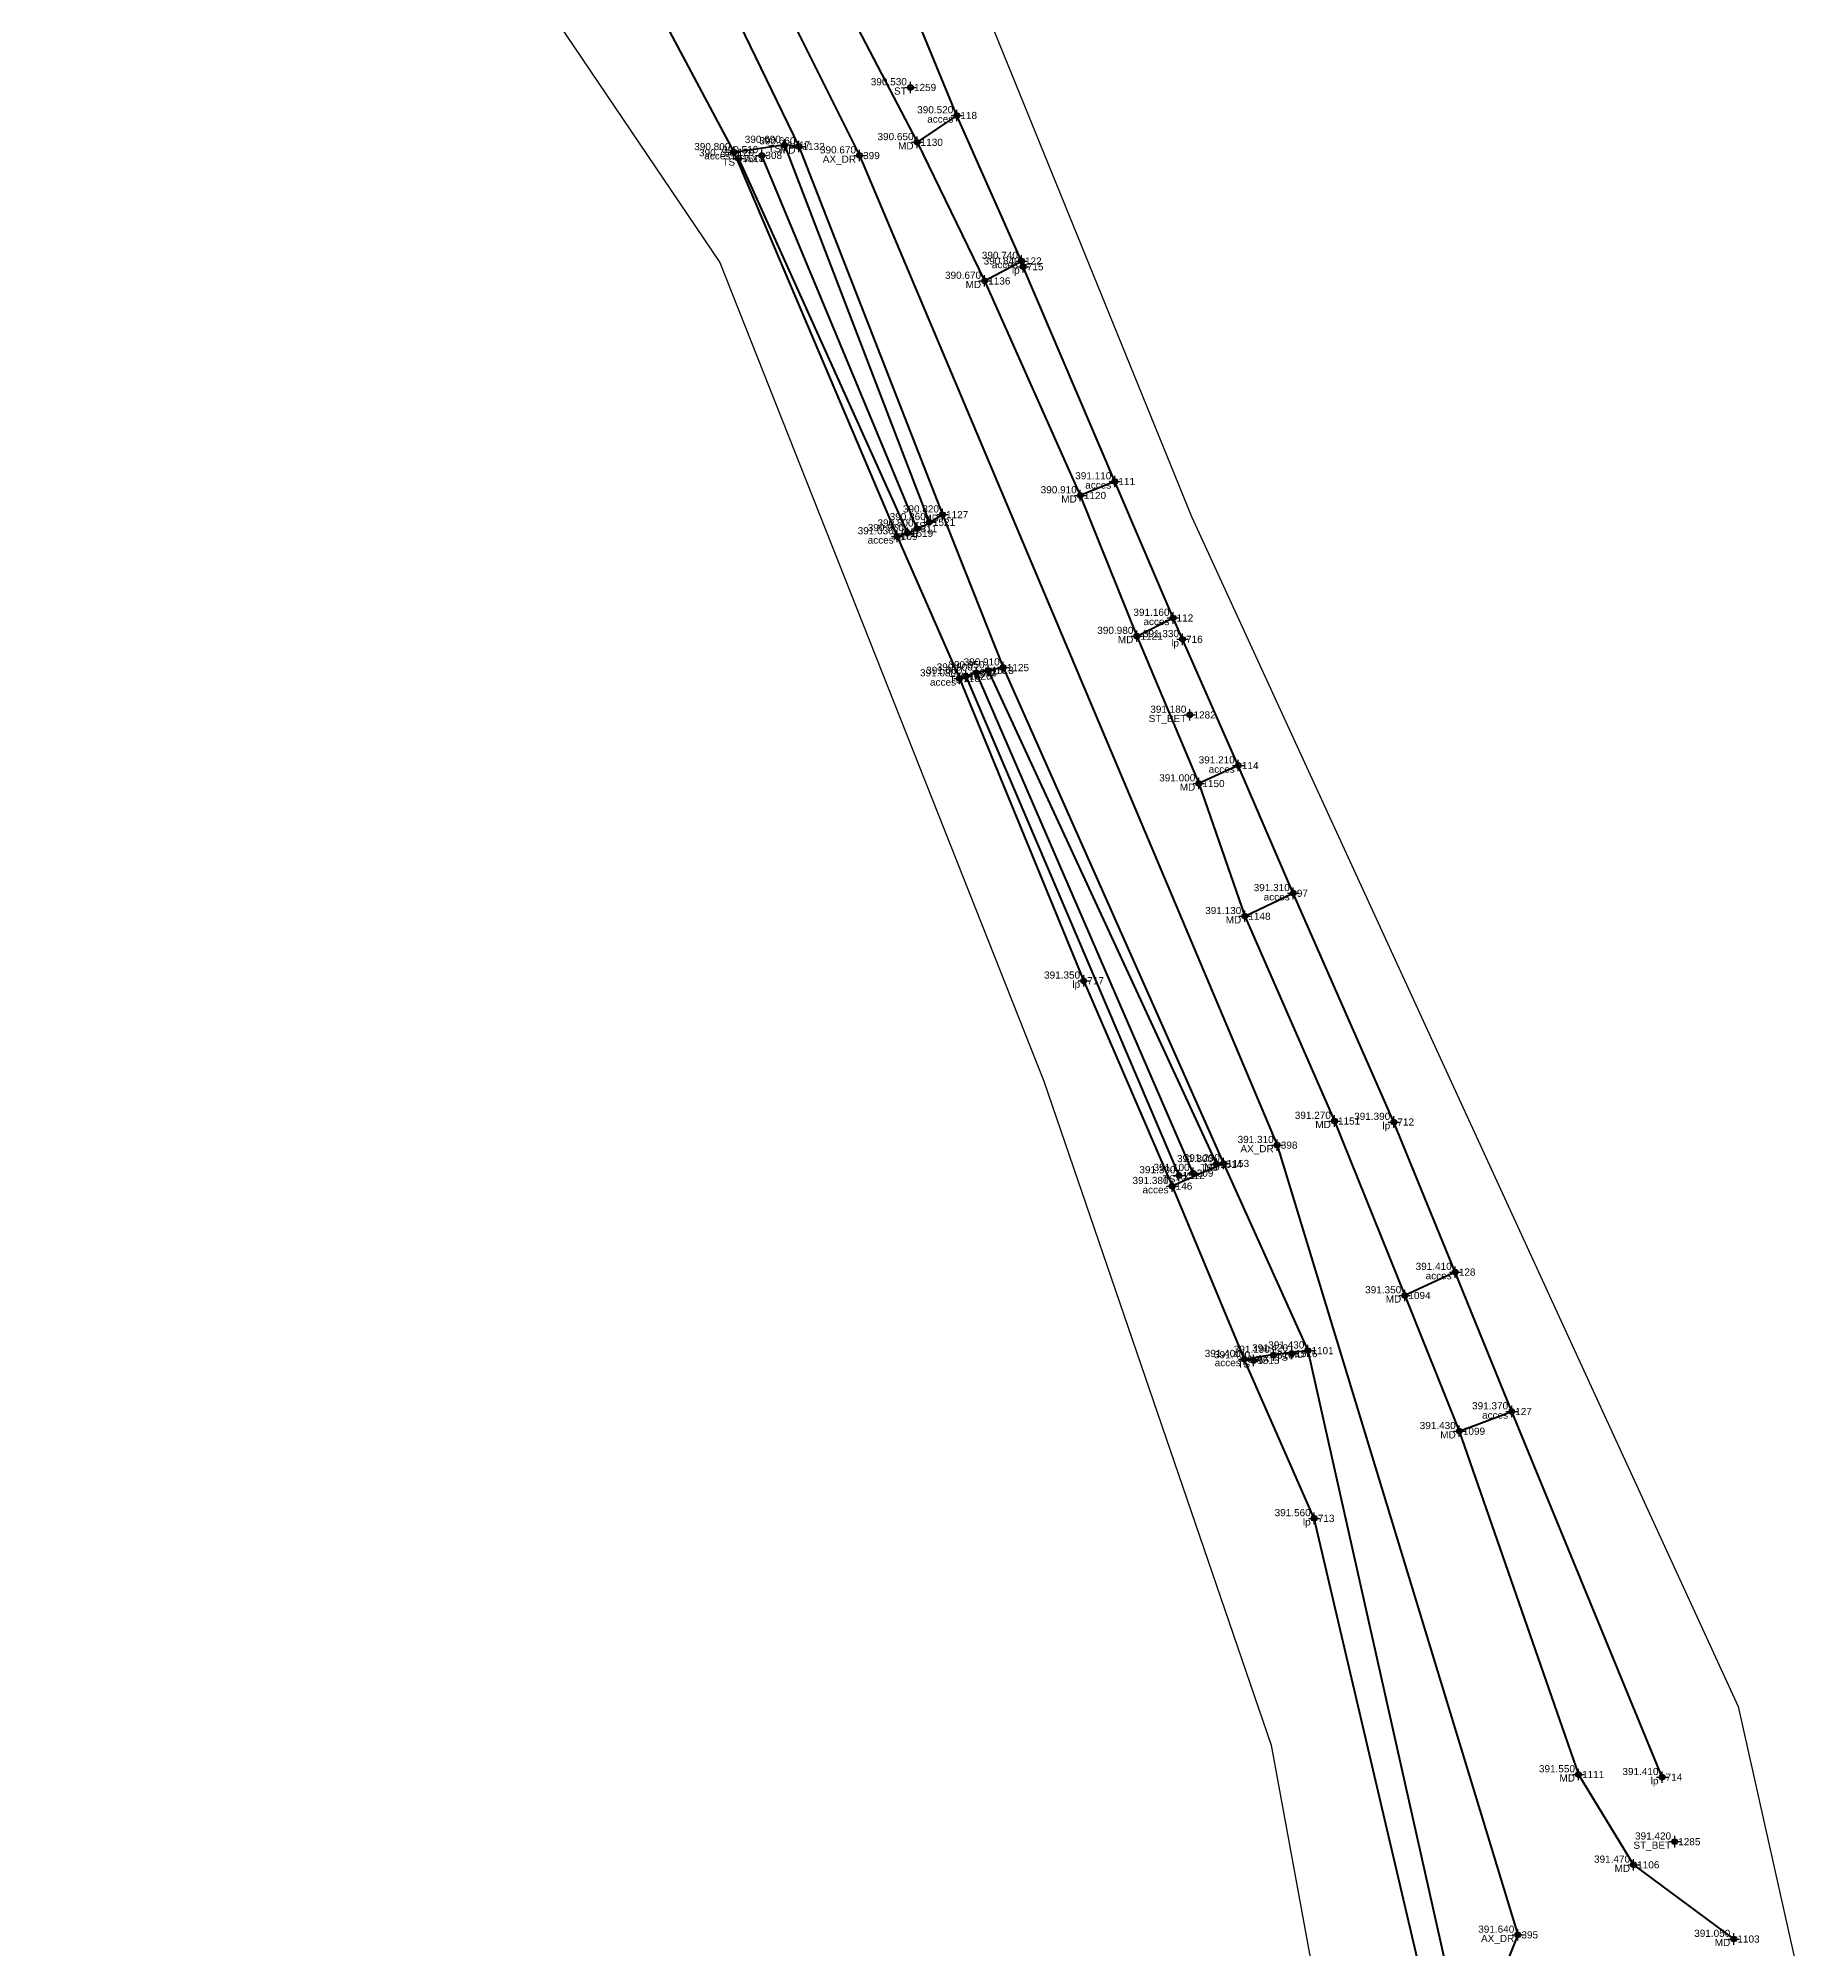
# Model space of a CAD drawing. Extents: x 396921 to 401273, y 555385 to 556691.
# Drawn here: x 400964.6 to 401026.6, y 555748.2 to 555815.2 of the extents above; entities that cross this region are included whole.
import ezdxf
from ezdxf.enums import TextEntityAlignment as Align

# ---------------------------------------------------------------- set-up
doc = ezdxf.new("R2010")
doc.units = 0
doc.header["$PDMODE"] = 34
doc.header["$PDSIZE"] = 0.2
for name, color, linetype in [('Boundary', 30, 'Continuous'), ('TOPO_CERC', 1, 'Continuous'), ('TOPO_CODE', 7, 'Continuous'), ('TOPO_ELEVATION', 7, 'Continuous'), ('TOPO_POINT_ID', 7, 'Continuous'), ('TOPO_POINTS', 7, 'Continuous'), ('TOPO_SYMBOL', 1, 'Continuous')]:
    doc.layers.add(name, color=color, linetype=linetype)
doc.layers.add('RO-LINES-LIN', color=7, linetype='Continuous', lineweight=25)
doc.styles.get("Standard").update_dxf_attribs({"font": 'arial.ttf'})

# ---------------------------------------------------------------- blocks, each defined once
blk = doc.blocks.new('PUNCTOPO')
at = {"layer": 'TOPO_CERC'}
blk.add_circle((0, 0), 0.25, dxfattribs=at)
at = {"layer": 'TOPO_SYMBOL'}
blk.add_point((0, 0), dxfattribs=at)

msp = doc.modelspace()

# ---------------------------------------------------------------- linework, layer by layer
at = {"layer": 'Boundary'}
for points in [[(400914.139, 555918.105), (400906.84, 555905.254), (400912.723, 555893.057), (400924.923, 555886.414), (400948.808, 555861.635), (400966.696, 555839.61), (400988.509, 555807.328), (400999.853, 555778.651), (401007.816, 555755.408), (401009.294, 555747.397), (400987.444, 555710.636), (400981.654, 555699.793), (400974.272, 555671.989), (400967.31, 555636.754), (400954.879, 555594.443), (400950.6, 555586.957), (400923.284, 555564.028), (400916.223, 555556.649), (400872.547, 555519.805), (400845.339, 555491.107), (400810.831, 555455.028), (400778.653, 555432.442), (400779.421, 555422.723), (400782.27, 555419.966)], [(400936.803, 555916.417), (400940.45, 555896.857), (400955.15, 555874.748), (400979.121, 555842.955), (400995.147, 555822.749), (401005.034, 555798.429), (401024.171, 555756.761), (401026.643, 555745.707), (401022.477, 555737.719), (401016.363, 555733.167), (401001.264, 555706.205), (400990.466, 555682.016), (400983.029, 555647.346), (400975.315, 555609.942)]]:
    msp.add_lwpolyline(points, dxfattribs=at)
at = {"layer": 'RO-LINES-LIN', "flags": 128}
for points, elevation in [([(401007.896, 555769.067), (401007.896, 555769.067)], 391.19), ([(401008.536, 555769.116), (401008.536, 555769.116)], 391.42)]:
    msp.add_lwpolyline(points, dxfattribs=dict(at, elevation=elevation))
at = {"layer": 'RO-LINES-LIN', "lineweight": 100}
for points in [[(400926.358, 555917.661, 389.16), (400924.894, 555909.885, 389.28), (400938.756, 555885.63, 389.47), (400957.891, 555860.655, 389.89), (400979.166, 555833.418, 390.33), (400989.095, 555819.7, 390.55), (400993.406, 555811.068, 390.67), (401008.031, 555776.415, 391.31), (401016.456, 555748.76, 391.64), (401014.058, 555742.784, 391.83), (401000.415, 555718.017, 392.52), (400986.501, 555691.36, 393.45), (400983.537, 555680.832, 393.92), (400978.289, 555656.588, 394.58), (400966.796, 555609.71, 395.51)], [(400915.3, 555896.972, 389.5), (400922.281, 555902.009, 389.32), (400931.75, 555892.171, 389.27), (400937.405, 555883.476, 389.49), (400941.353, 555877.876, 389.57), (400947.342, 555870.682, 389.73), (400951.041, 555866.155, 389.78), (400956.109, 555859.694, 389.86), (400959.293, 555855.224, 389.98), (400963.043, 555850.645, 390.09), (400977.118, 555832.451, 390.27), (400987.865, 555818.424, 390.53), (400991.284, 555811.386, 390.66), (400996.31, 555798.494, 390.82), (400998.437, 555793.137, 390.91), (401006.146, 555775.774, 391.29), (401009.104, 555769.218, 391.43), (401013.91, 555747.784, 391.75)], [(400990.427, 555821.125, 390.51), (400995.421, 555811.532, 390.65), (400997.785, 555806.677, 390.67), (401001.135, 555799.166, 390.91), (401003.117, 555794.242, 390.98), (401005.285, 555789.077, 391), (401006.895, 555784.431, 391.13), (401010.033, 555777.26, 391.27), (401012.497, 555771.151, 391.35), (401014.406, 555766.397, 391.43), (401018.581, 555754.378, 391.55), (401020.51, 555751.213, 391.47), (401024.019, 555748.615, 391.05)], [(400996.811, 555812.472, 390.52), (400996.811, 555812.472, 390.52), (400996.811, 555812.472, 390.52), (400993.469, 555820.58, 390.54)], [(400987.865, 555818.424, 390.53), (400987.086, 555817.56, 390.619), (400986.003, 555816.824, 390.72), (400989.005, 555811.183, 390.8), (400990.801, 555811.46, 390.69), (400991.284, 555811.386, 390.66)], [(400997.785, 555806.677, 390.67), (400999.074, 555807.375, 390.74), (400996.811, 555812.472, 390.52), (400995.421, 555811.532, 390.65), (400997.785, 555806.677, 390.67)], [(400989.005, 555811.183, 390.8), (400994.726, 555797.731, 391.03)], [(400989.17, 555810.965, 390.76), (400995.079, 555797.841, 390.96)], [(400995.42, 555798.002, 390.8), (400989.982, 555811.075, 390.51), (400989.982, 555811.075, 390.51)], [(400990.773, 555811.437, 390.69), (400995.847, 555798.226, 390.86), (400995.847, 555798.226, 390.86)], [(400999.074, 555807.375, 390.74), (400999.137, 555807.177, 390.84)], [(401002.345, 555799.656, 391.11), (400999.137, 555807.177, 390.84)], [(401003.117, 555794.242, 390.98), (401004.382, 555794.875, 391.16), (401002.345, 555799.656, 391.11), (401001.135, 555799.166, 390.91), (401003.117, 555794.242, 390.98)], [(400996.31, 555798.494, 390.82), (400995.781, 555798.162, 390.894), (400995.084, 555797.82, 390.986), (400994.726, 555797.731, 391.03), (400996.909, 555792.755, 391.08), (400997.511, 555792.986, 391.011), (400998.437, 555793.137, 390.91)], [(401006.667, 555789.706, 391.21), (401004.714, 555794.128, 391.33), (401004.382, 555794.875, 391.16)], [(400997.126, 555792.841, 391.06), (401004.59, 555775.355, 391.3), (401004.59, 555775.355, 391.3)], [(401005.087, 555775.436, 391.1), (400997.494, 555792.959, 390.9), (400997.494, 555792.959, 390.9)], [(400997.905, 555793.04, 390.95), (400997.905, 555793.04, 390.95), (401005.908, 555775.745, 391.3)], [(400996.909, 555792.755, 391.08), (401001.251, 555782.177, 391.35), (401004.35, 555774.979, 391.38)], [(401006.895, 555784.431, 391.13), (401008.593, 555785.234, 391.31), (401006.667, 555789.706, 391.21), (401005.285, 555789.077, 391)], [(401014.264, 555771.97, 391.41), (401012.112, 555777.224, 391.39), (401008.593, 555785.234, 391.31)], [(401006.146, 555775.774, 391.29), (401004.35, 555774.979, 391.38), (401006.878, 555768.923, 391.4), (401007.922, 555769.091, 391.414), (401009.104, 555769.218, 391.43)], [(401014.406, 555766.397, 391.43), (401016.24, 555767.088, 391.37), (401014.264, 555771.97, 391.41), (401012.497, 555771.151, 391.35), (401014.406, 555766.397, 391.43)], [(400997.046, 555719.826, 392.74), (401002.426, 555728.312, 392.55), (401008.557, 555738.172, 392.14), (401013.018, 555747.56, 391.913), (401009.327, 555763.346, 391.56), (401006.878, 555768.923, 391.4)], [(401021.505, 555754.281, 391.41), (401016.24, 555767.088, 391.37)]]:
    msp.add_polyline3d(points, dxfattribs=at)

# ---------------------------------------------------------------- block references
at = {"layer": 'TOPO_POINTS'}
ref = msp.add_blockref('PUNCTOPO', (400995.186, 555813.454, 390.53), dxfattribs=dict(at, xscale=0.25, yscale=0.25, zscale=0.25))
ref.add_attrib('POINT', '1259', dxfattribs={"layer": 'TOPO_POINT_ID', "height": 0.25}).set_placement((400995.311, 555813.454, 390.53), align=Align.MIDDLE_LEFT)
ref.add_attrib('ELEVATION', '390.530', dxfattribs={"layer": 'TOPO_ELEVATION', "height": 0.25}).set_placement((400995.061, 555813.454, 390.53), align=Align.BOTTOM_RIGHT)
ref.add_attrib('CODE', 'ST', dxfattribs={"layer": 'TOPO_CODE', "height": 0.25}).set_placement((400995.061, 555813.454, 390.53), align=Align.TOP_RIGHT)
ref = msp.add_blockref('PUNCTOPO', (400996.811, 555812.472, 390.52), dxfattribs=dict(at, xscale=0.25, yscale=0.25, zscale=0.25))
ref.add_attrib('POINT', '118', dxfattribs={"layer": 'TOPO_POINT_ID', "height": 0.25}).set_placement((400996.936, 555812.472, 390.52), align=Align.MIDDLE_LEFT)
ref.add_attrib('ELEVATION', '390.520', dxfattribs={"layer": 'TOPO_ELEVATION', "height": 0.25}).set_placement((400996.686, 555812.472, 390.52), align=Align.BOTTOM_RIGHT)
ref.add_attrib('CODE', 'acces', dxfattribs={"layer": 'TOPO_CODE', "height": 0.25}).set_placement((400996.686, 555812.472, 390.52), align=Align.TOP_RIGHT)
ref = msp.add_blockref('PUNCTOPO', (400990.773, 555811.437, 390.69), dxfattribs=dict(at, xscale=0.25, yscale=0.25, zscale=0.25))
ref.add_attrib('POINT', '1517', dxfattribs={"layer": 'TOPO_POINT_ID', "height": 0.25}).set_placement((400990.898, 555811.437, 390.69), align=Align.MIDDLE_LEFT)
ref.add_attrib('ELEVATION', '390.690', dxfattribs={"layer": 'TOPO_ELEVATION', "height": 0.25}).set_placement((400990.648, 555811.437, 390.69), align=Align.BOTTOM_RIGHT)
ref.add_attrib('CODE', 'TS', dxfattribs={"layer": 'TOPO_CODE', "height": 0.25}).set_placement((400990.648, 555811.437, 390.69), align=Align.TOP_RIGHT)
ref = msp.add_blockref('PUNCTOPO', (400991.284, 555811.386, 390.66), dxfattribs=dict(at, xscale=0.25, yscale=0.25, zscale=0.25))
ref.add_attrib('POINT', '1132', dxfattribs={"layer": 'TOPO_POINT_ID', "height": 0.25}).set_placement((400991.409, 555811.386, 390.66), align=Align.MIDDLE_LEFT)
ref.add_attrib('ELEVATION', '390.660', dxfattribs={"layer": 'TOPO_ELEVATION', "height": 0.25}).set_placement((400991.159, 555811.386, 390.66), align=Align.BOTTOM_RIGHT)
ref.add_attrib('CODE', 'MD', dxfattribs={"layer": 'TOPO_CODE', "height": 0.25}).set_placement((400991.159, 555811.386, 390.66), align=Align.TOP_RIGHT)
ref = msp.add_blockref('PUNCTOPO', (400995.421, 555811.532, 390.65), dxfattribs=dict(at, xscale=0.25, yscale=0.25, zscale=0.25))
ref.add_attrib('POINT', '1130', dxfattribs={"layer": 'TOPO_POINT_ID', "height": 0.25}).set_placement((400995.546, 555811.532, 390.65), align=Align.MIDDLE_LEFT)
ref.add_attrib('ELEVATION', '390.650', dxfattribs={"layer": 'TOPO_ELEVATION', "height": 0.25}).set_placement((400995.296, 555811.532, 390.65), align=Align.BOTTOM_RIGHT)
ref.add_attrib('CODE', 'MD', dxfattribs={"layer": 'TOPO_CODE', "height": 0.25}).set_placement((400995.296, 555811.532, 390.65), align=Align.TOP_RIGHT)
ref = msp.add_blockref('PUNCTOPO', (400989.005, 555811.183, 390.8), dxfattribs=dict(at, xscale=0.25, yscale=0.25, zscale=0.25))
ref.add_attrib('POINT', '120', dxfattribs={"layer": 'TOPO_POINT_ID', "height": 0.25}).set_placement((400989.13, 555811.183, 390.8), align=Align.MIDDLE_LEFT)
ref.add_attrib('ELEVATION', '390.800', dxfattribs={"layer": 'TOPO_ELEVATION', "height": 0.25}).set_placement((400988.88, 555811.183, 390.8), align=Align.BOTTOM_RIGHT)
ref.add_attrib('CODE', 'acces', dxfattribs={"layer": 'TOPO_CODE', "height": 0.25}).set_placement((400988.88, 555811.183, 390.8), align=Align.TOP_RIGHT)
ref = msp.add_blockref('PUNCTOPO', (400989.17, 555810.965, 390.76), dxfattribs=dict(at, xscale=0.25, yscale=0.25, zscale=0.25))
ref.add_attrib('POINT', '1518', dxfattribs={"layer": 'TOPO_POINT_ID', "height": 0.25}).set_placement((400989.295, 555810.965, 390.76), align=Align.MIDDLE_LEFT)
ref.add_attrib('ELEVATION', '390.760', dxfattribs={"layer": 'TOPO_ELEVATION', "height": 0.25}).set_placement((400989.045, 555810.965, 390.76), align=Align.BOTTOM_RIGHT)
ref.add_attrib('CODE', 'TS', dxfattribs={"layer": 'TOPO_CODE', "height": 0.25}).set_placement((400989.045, 555810.965, 390.76), align=Align.TOP_RIGHT)
ref = msp.add_blockref('PUNCTOPO', (400989.982, 555811.075, 390.51), dxfattribs=dict(at, xscale=0.25, yscale=0.25, zscale=0.25))
ref.add_attrib('POINT', '308', dxfattribs={"layer": 'TOPO_POINT_ID', "height": 0.25}).set_placement((400990.107, 555811.075, 390.51), align=Align.MIDDLE_LEFT)
ref.add_attrib('ELEVATION', '390.510', dxfattribs={"layer": 'TOPO_ELEVATION', "height": 0.25}).set_placement((400989.857, 555811.075, 390.51), align=Align.BOTTOM_RIGHT)
ref.add_attrib('CODE', 'AX', dxfattribs={"layer": 'TOPO_CODE', "height": 0.25}).set_placement((400989.857, 555811.075, 390.51), align=Align.TOP_RIGHT)
ref = msp.add_blockref('PUNCTOPO', (400993.406, 555811.068, 390.67), dxfattribs=dict(at, xscale=0.25, yscale=0.25, zscale=0.25))
ref.add_attrib('POINT', '399', dxfattribs={"layer": 'TOPO_POINT_ID', "height": 0.25}).set_placement((400993.531, 555811.068, 390.67), align=Align.MIDDLE_LEFT)
ref.add_attrib('ELEVATION', '390.670', dxfattribs={"layer": 'TOPO_ELEVATION', "height": 0.25}).set_placement((400993.281, 555811.068, 390.67), align=Align.BOTTOM_RIGHT)
ref.add_attrib('CODE', 'AX_DR', dxfattribs={"layer": 'TOPO_CODE', "height": 0.25}).set_placement((400993.281, 555811.068, 390.67), align=Align.TOP_RIGHT)
ref = msp.add_blockref('PUNCTOPO', (400999.074, 555807.375, 390.74), dxfattribs=dict(at, xscale=0.25, yscale=0.25, zscale=0.25))
ref.add_attrib('POINT', '122', dxfattribs={"layer": 'TOPO_POINT_ID', "height": 0.25}).set_placement((400999.199, 555807.375, 390.74), align=Align.MIDDLE_LEFT)
ref.add_attrib('ELEVATION', '390.740', dxfattribs={"layer": 'TOPO_ELEVATION', "height": 0.25}).set_placement((400998.949, 555807.375, 390.74), align=Align.BOTTOM_RIGHT)
ref.add_attrib('CODE', 'acces', dxfattribs={"layer": 'TOPO_CODE', "height": 0.25}).set_placement((400998.949, 555807.375, 390.74), align=Align.TOP_RIGHT)
ref = msp.add_blockref('PUNCTOPO', (400999.137, 555807.177, 390.84), dxfattribs=dict(at, xscale=0.25, yscale=0.25, zscale=0.25))
ref.add_attrib('POINT', '715', dxfattribs={"layer": 'TOPO_POINT_ID', "height": 0.25}).set_placement((400999.262, 555807.177, 390.84), align=Align.MIDDLE_LEFT)
ref.add_attrib('ELEVATION', '390.840', dxfattribs={"layer": 'TOPO_ELEVATION', "height": 0.25}).set_placement((400999.012, 555807.177, 390.84), align=Align.BOTTOM_RIGHT)
ref.add_attrib('CODE', 'lp', dxfattribs={"layer": 'TOPO_CODE', "height": 0.25}).set_placement((400999.012, 555807.177, 390.84), align=Align.TOP_RIGHT)
ref = msp.add_blockref('PUNCTOPO', (400997.785, 555806.677, 390.67), dxfattribs=dict(at, xscale=0.25, yscale=0.25, zscale=0.25))
ref.add_attrib('POINT', '1136', dxfattribs={"layer": 'TOPO_POINT_ID', "height": 0.25}).set_placement((400997.91, 555806.677, 390.67), align=Align.MIDDLE_LEFT)
ref.add_attrib('ELEVATION', '390.670', dxfattribs={"layer": 'TOPO_ELEVATION', "height": 0.25}).set_placement((400997.66, 555806.677, 390.67), align=Align.BOTTOM_RIGHT)
ref.add_attrib('CODE', 'MD', dxfattribs={"layer": 'TOPO_CODE', "height": 0.25}).set_placement((400997.66, 555806.677, 390.67), align=Align.TOP_RIGHT)
ref = msp.add_blockref('PUNCTOPO', (401001.135, 555799.166, 390.91), dxfattribs=dict(at, xscale=0.25, yscale=0.25, zscale=0.25))
ref.add_attrib('POINT', '1120', dxfattribs={"layer": 'TOPO_POINT_ID', "height": 0.25}).set_placement((401001.26, 555799.166, 390.91), align=Align.MIDDLE_LEFT)
ref.add_attrib('ELEVATION', '390.910', dxfattribs={"layer": 'TOPO_ELEVATION', "height": 0.25}).set_placement((401001.01, 555799.166, 390.91), align=Align.BOTTOM_RIGHT)
ref.add_attrib('CODE', 'MD', dxfattribs={"layer": 'TOPO_CODE', "height": 0.25}).set_placement((401001.01, 555799.166, 390.91), align=Align.TOP_RIGHT)
ref = msp.add_blockref('PUNCTOPO', (401002.345, 555799.656, 391.11), dxfattribs=dict(at, xscale=0.25, yscale=0.25, zscale=0.25))
ref.add_attrib('POINT', '111', dxfattribs={"layer": 'TOPO_POINT_ID', "height": 0.25}).set_placement((401002.47, 555799.656, 391.11), align=Align.MIDDLE_LEFT)
ref.add_attrib('ELEVATION', '391.110', dxfattribs={"layer": 'TOPO_ELEVATION', "height": 0.25}).set_placement((401002.22, 555799.656, 391.11), align=Align.BOTTOM_RIGHT)
ref.add_attrib('CODE', 'acces', dxfattribs={"layer": 'TOPO_CODE', "height": 0.25}).set_placement((401002.22, 555799.656, 391.11), align=Align.TOP_RIGHT)
ref = msp.add_blockref('PUNCTOPO', (400996.31, 555798.494, 390.82), dxfattribs=dict(at, xscale=0.25, yscale=0.25, zscale=0.25))
ref.add_attrib('POINT', '1127', dxfattribs={"layer": 'TOPO_POINT_ID', "height": 0.25}).set_placement((400996.435, 555798.494, 390.82), align=Align.MIDDLE_LEFT)
ref.add_attrib('ELEVATION', '390.820', dxfattribs={"layer": 'TOPO_ELEVATION', "height": 0.25}).set_placement((400996.185, 555798.494, 390.82), align=Align.BOTTOM_RIGHT)
ref.add_attrib('CODE', 'MD', dxfattribs={"layer": 'TOPO_CODE', "height": 0.25}).set_placement((400996.185, 555798.494, 390.82), align=Align.TOP_RIGHT)
ref = msp.add_blockref('PUNCTOPO', (400995.079, 555797.841, 390.96), dxfattribs=dict(at, xscale=0.25, yscale=0.25, zscale=0.25))
ref.add_attrib('POINT', '1519', dxfattribs={"layer": 'TOPO_POINT_ID', "height": 0.25}).set_placement((400995.204, 555797.841, 390.96), align=Align.MIDDLE_LEFT)
ref.add_attrib('ELEVATION', '390.960', dxfattribs={"layer": 'TOPO_ELEVATION', "height": 0.25}).set_placement((400994.954, 555797.841, 390.96), align=Align.BOTTOM_RIGHT)
ref.add_attrib('CODE', 'TS', dxfattribs={"layer": 'TOPO_CODE', "height": 0.25}).set_placement((400994.954, 555797.841, 390.96), align=Align.TOP_RIGHT)
ref = msp.add_blockref('PUNCTOPO', (400995.42, 555798.002, 390.8), dxfattribs=dict(at, xscale=0.25, yscale=0.25, zscale=0.25))
ref.add_attrib('POINT', '311', dxfattribs={"layer": 'TOPO_POINT_ID', "height": 0.25}).set_placement((400995.545, 555798.002, 390.8), align=Align.MIDDLE_LEFT)
ref.add_attrib('ELEVATION', '390.800', dxfattribs={"layer": 'TOPO_ELEVATION', "height": 0.25}).set_placement((400995.295, 555798.002, 390.8), align=Align.BOTTOM_RIGHT)
ref.add_attrib('CODE', 'AX', dxfattribs={"layer": 'TOPO_CODE', "height": 0.25}).set_placement((400995.295, 555798.002, 390.8), align=Align.TOP_RIGHT)
ref = msp.add_blockref('PUNCTOPO', (400995.847, 555798.226, 390.86), dxfattribs=dict(at, xscale=0.25, yscale=0.25, zscale=0.25))
ref.add_attrib('POINT', '1521', dxfattribs={"layer": 'TOPO_POINT_ID', "height": 0.25}).set_placement((400995.972, 555798.226, 390.86), align=Align.MIDDLE_LEFT)
ref.add_attrib('ELEVATION', '390.860', dxfattribs={"layer": 'TOPO_ELEVATION', "height": 0.25}).set_placement((400995.722, 555798.226, 390.86), align=Align.BOTTOM_RIGHT)
ref.add_attrib('CODE', 'TS', dxfattribs={"layer": 'TOPO_CODE', "height": 0.25}).set_placement((400995.722, 555798.226, 390.86), align=Align.TOP_RIGHT)
ref = msp.add_blockref('PUNCTOPO', (400994.726, 555797.731, 391.03), dxfattribs=dict(at, xscale=0.25, yscale=0.25, zscale=0.25))
ref.add_attrib('POINT', '109', dxfattribs={"layer": 'TOPO_POINT_ID', "height": 0.25}).set_placement((400994.851, 555797.731, 391.03), align=Align.MIDDLE_LEFT)
ref.add_attrib('ELEVATION', '391.030', dxfattribs={"layer": 'TOPO_ELEVATION', "height": 0.25}).set_placement((400994.601, 555797.731, 391.03), align=Align.BOTTOM_RIGHT)
ref.add_attrib('CODE', 'acces', dxfattribs={"layer": 'TOPO_CODE', "height": 0.25}).set_placement((400994.601, 555797.731, 391.03), align=Align.TOP_RIGHT)
ref = msp.add_blockref('PUNCTOPO', (401004.382, 555794.875, 391.16), dxfattribs=dict(at, xscale=0.25, yscale=0.25, zscale=0.25))
ref.add_attrib('POINT', '112', dxfattribs={"layer": 'TOPO_POINT_ID', "height": 0.25}).set_placement((401004.507, 555794.875, 391.16), align=Align.MIDDLE_LEFT)
ref.add_attrib('ELEVATION', '391.160', dxfattribs={"layer": 'TOPO_ELEVATION', "height": 0.25}).set_placement((401004.257, 555794.875, 391.16), align=Align.BOTTOM_RIGHT)
ref.add_attrib('CODE', 'acces', dxfattribs={"layer": 'TOPO_CODE', "height": 0.25}).set_placement((401004.257, 555794.875, 391.16), align=Align.TOP_RIGHT)
ref = msp.add_blockref('PUNCTOPO', (401003.117, 555794.242, 390.98), dxfattribs=dict(at, xscale=0.25, yscale=0.25, zscale=0.25))
ref.add_attrib('POINT', '1121', dxfattribs={"layer": 'TOPO_POINT_ID', "height": 0.25}).set_placement((401003.242, 555794.242, 390.98), align=Align.MIDDLE_LEFT)
ref.add_attrib('ELEVATION', '390.980', dxfattribs={"layer": 'TOPO_ELEVATION', "height": 0.25}).set_placement((401002.992, 555794.242, 390.98), align=Align.BOTTOM_RIGHT)
ref.add_attrib('CODE', 'MD', dxfattribs={"layer": 'TOPO_CODE', "height": 0.25}).set_placement((401002.992, 555794.242, 390.98), align=Align.TOP_RIGHT)
ref = msp.add_blockref('PUNCTOPO', (401004.714, 555794.128, 391.33), dxfattribs=dict(at, xscale=0.25, yscale=0.25, zscale=0.25))
ref.add_attrib('POINT', '716', dxfattribs={"layer": 'TOPO_POINT_ID', "height": 0.25}).set_placement((401004.839, 555794.128, 391.33), align=Align.MIDDLE_LEFT)
ref.add_attrib('ELEVATION', '391.330', dxfattribs={"layer": 'TOPO_ELEVATION', "height": 0.25}).set_placement((401004.589, 555794.128, 391.33), align=Align.BOTTOM_RIGHT)
ref.add_attrib('CODE', 'lp', dxfattribs={"layer": 'TOPO_CODE', "height": 0.25}).set_placement((401004.589, 555794.128, 391.33), align=Align.TOP_RIGHT)
ref = msp.add_blockref('PUNCTOPO', (400998.437, 555793.137, 390.91), dxfattribs=dict(at, xscale=0.25, yscale=0.25, zscale=0.25))
ref.add_attrib('POINT', '1125', dxfattribs={"layer": 'TOPO_POINT_ID', "height": 0.25}).set_placement((400998.562, 555793.137, 390.91), align=Align.MIDDLE_LEFT)
ref.add_attrib('ELEVATION', '390.910', dxfattribs={"layer": 'TOPO_ELEVATION', "height": 0.25}).set_placement((400998.312, 555793.137, 390.91), align=Align.BOTTOM_RIGHT)
ref.add_attrib('CODE', 'MD', dxfattribs={"layer": 'TOPO_CODE', "height": 0.25}).set_placement((400998.312, 555793.137, 390.91), align=Align.TOP_RIGHT)
ref = msp.add_blockref('PUNCTOPO', (400996.909, 555792.755, 391.08), dxfattribs=dict(at, xscale=0.25, yscale=0.25, zscale=0.25))
ref.add_attrib('POINT', '116', dxfattribs={"layer": 'TOPO_POINT_ID', "height": 0.25}).set_placement((400997.034, 555792.755, 391.08), align=Align.MIDDLE_LEFT)
ref.add_attrib('ELEVATION', '391.080', dxfattribs={"layer": 'TOPO_ELEVATION', "height": 0.25}).set_placement((400996.784, 555792.755, 391.08), align=Align.BOTTOM_RIGHT)
ref.add_attrib('CODE', 'acces', dxfattribs={"layer": 'TOPO_CODE', "height": 0.25}).set_placement((400996.784, 555792.755, 391.08), align=Align.TOP_RIGHT)
ref = msp.add_blockref('PUNCTOPO', (400997.126, 555792.841, 391.06), dxfattribs=dict(at, xscale=0.25, yscale=0.25, zscale=0.25))
ref.add_attrib('POINT', '1520', dxfattribs={"layer": 'TOPO_POINT_ID', "height": 0.25}).set_placement((400997.251, 555792.841, 391.06), align=Align.MIDDLE_LEFT)
ref.add_attrib('ELEVATION', '391.060', dxfattribs={"layer": 'TOPO_ELEVATION', "height": 0.25}).set_placement((400997.001, 555792.841, 391.06), align=Align.BOTTOM_RIGHT)
ref.add_attrib('CODE', 'TS', dxfattribs={"layer": 'TOPO_CODE', "height": 0.25}).set_placement((400997.001, 555792.841, 391.06), align=Align.TOP_RIGHT)
ref = msp.add_blockref('PUNCTOPO', (400997.494, 555792.959, 390.9), dxfattribs=dict(at, xscale=0.25, yscale=0.25, zscale=0.25))
ref.add_attrib('POINT', '312', dxfattribs={"layer": 'TOPO_POINT_ID', "height": 0.25}).set_placement((400997.619, 555792.959, 390.9), align=Align.MIDDLE_LEFT)
ref.add_attrib('ELEVATION', '390.900', dxfattribs={"layer": 'TOPO_ELEVATION', "height": 0.25}).set_placement((400997.369, 555792.959, 390.9), align=Align.BOTTOM_RIGHT)
ref.add_attrib('CODE', 'AX', dxfattribs={"layer": 'TOPO_CODE', "height": 0.25}).set_placement((400997.369, 555792.959, 390.9), align=Align.TOP_RIGHT)
ref = msp.add_blockref('PUNCTOPO', (400997.905, 555793.04, 390.95), dxfattribs=dict(at, xscale=0.25, yscale=0.25, zscale=0.25))
ref.add_attrib('POINT', '1513', dxfattribs={"layer": 'TOPO_POINT_ID', "height": 0.25}).set_placement((400998.03, 555793.04, 390.95), align=Align.MIDDLE_LEFT)
ref.add_attrib('ELEVATION', '390.950', dxfattribs={"layer": 'TOPO_ELEVATION', "height": 0.25}).set_placement((400997.78, 555793.04, 390.95), align=Align.BOTTOM_RIGHT)
ref.add_attrib('CODE', 'TS', dxfattribs={"layer": 'TOPO_CODE', "height": 0.25}).set_placement((400997.78, 555793.04, 390.95), align=Align.TOP_RIGHT)
ref = msp.add_blockref('PUNCTOPO', (401004.973, 555791.48, 391.18), dxfattribs=dict(at, xscale=0.25, yscale=0.25, zscale=0.25))
ref.add_attrib('POINT', '1282', dxfattribs={"layer": 'TOPO_POINT_ID', "height": 0.25}).set_placement((401005.098, 555791.48, 391.18), align=Align.MIDDLE_LEFT)
ref.add_attrib('ELEVATION', '391.180', dxfattribs={"layer": 'TOPO_ELEVATION', "height": 0.25}).set_placement((401004.848, 555791.48, 391.18), align=Align.BOTTOM_RIGHT)
ref.add_attrib('CODE', 'ST_BET', dxfattribs={"layer": 'TOPO_CODE', "height": 0.25}).set_placement((401004.848, 555791.48, 391.18), align=Align.TOP_RIGHT)
ref = msp.add_blockref('PUNCTOPO', (401006.667, 555789.706, 391.21), dxfattribs=dict(at, xscale=0.25, yscale=0.25, zscale=0.25))
ref.add_attrib('POINT', '114', dxfattribs={"layer": 'TOPO_POINT_ID', "height": 0.25}).set_placement((401006.792, 555789.706, 391.21), align=Align.MIDDLE_LEFT)
ref.add_attrib('ELEVATION', '391.210', dxfattribs={"layer": 'TOPO_ELEVATION', "height": 0.25}).set_placement((401006.542, 555789.706, 391.21), align=Align.BOTTOM_RIGHT)
ref.add_attrib('CODE', 'acces', dxfattribs={"layer": 'TOPO_CODE', "height": 0.25}).set_placement((401006.542, 555789.706, 391.21), align=Align.TOP_RIGHT)
ref = msp.add_blockref('PUNCTOPO', (401005.285, 555789.077, 391), dxfattribs=dict(at, xscale=0.25, yscale=0.25, zscale=0.25))
ref.add_attrib('POINT', '1150', dxfattribs={"layer": 'TOPO_POINT_ID', "height": 0.25}).set_placement((401005.41, 555789.077, 391), align=Align.MIDDLE_LEFT)
ref.add_attrib('ELEVATION', '391.000', dxfattribs={"layer": 'TOPO_ELEVATION', "height": 0.25}).set_placement((401005.16, 555789.077, 391), align=Align.BOTTOM_RIGHT)
ref.add_attrib('CODE', 'MD', dxfattribs={"layer": 'TOPO_CODE', "height": 0.25}).set_placement((401005.16, 555789.077, 391), align=Align.TOP_RIGHT)
ref = msp.add_blockref('PUNCTOPO', (401008.593, 555785.234, 391.31), dxfattribs=dict(at, xscale=0.25, yscale=0.25, zscale=0.25))
ref.add_attrib('POINT', '97', dxfattribs={"layer": 'TOPO_POINT_ID', "height": 0.25}).set_placement((401008.718, 555785.234, 391.31), align=Align.MIDDLE_LEFT)
ref.add_attrib('ELEVATION', '391.310', dxfattribs={"layer": 'TOPO_ELEVATION', "height": 0.25}).set_placement((401008.468, 555785.234, 391.31), align=Align.BOTTOM_RIGHT)
ref.add_attrib('CODE', 'acces', dxfattribs={"layer": 'TOPO_CODE', "height": 0.25}).set_placement((401008.468, 555785.234, 391.31), align=Align.TOP_RIGHT)
ref = msp.add_blockref('PUNCTOPO', (401006.895, 555784.431, 391.13), dxfattribs=dict(at, xscale=0.25, yscale=0.25, zscale=0.25))
ref.add_attrib('POINT', '1148', dxfattribs={"layer": 'TOPO_POINT_ID', "height": 0.25}).set_placement((401007.02, 555784.431, 391.13), align=Align.MIDDLE_LEFT)
ref.add_attrib('ELEVATION', '391.130', dxfattribs={"layer": 'TOPO_ELEVATION', "height": 0.25}).set_placement((401006.77, 555784.431, 391.13), align=Align.BOTTOM_RIGHT)
ref.add_attrib('CODE', 'MD', dxfattribs={"layer": 'TOPO_CODE', "height": 0.25}).set_placement((401006.77, 555784.431, 391.13), align=Align.TOP_RIGHT)
ref = msp.add_blockref('PUNCTOPO', (401001.253, 555782.172, 391.35), dxfattribs=dict(at, xscale=0.25, yscale=0.25, zscale=0.25))
ref.add_attrib('POINT', '717', dxfattribs={"layer": 'TOPO_POINT_ID', "height": 0.25}).set_placement((401001.378, 555782.172, 391.35), align=Align.MIDDLE_LEFT)
ref.add_attrib('ELEVATION', '391.350', dxfattribs={"layer": 'TOPO_ELEVATION', "height": 0.25}).set_placement((401001.128, 555782.172, 391.35), align=Align.BOTTOM_RIGHT)
ref.add_attrib('CODE', 'lp', dxfattribs={"layer": 'TOPO_CODE', "height": 0.25}).set_placement((401001.128, 555782.172, 391.35), align=Align.TOP_RIGHT)
ref = msp.add_blockref('PUNCTOPO', (401010.033, 555777.26, 391.27), dxfattribs=dict(at, xscale=0.25, yscale=0.25, zscale=0.25))
ref.add_attrib('POINT', '1151', dxfattribs={"layer": 'TOPO_POINT_ID', "height": 0.25}).set_placement((401010.158, 555777.26, 391.27), align=Align.MIDDLE_LEFT)
ref.add_attrib('ELEVATION', '391.270', dxfattribs={"layer": 'TOPO_ELEVATION', "height": 0.25}).set_placement((401009.908, 555777.26, 391.27), align=Align.BOTTOM_RIGHT)
ref.add_attrib('CODE', 'MD', dxfattribs={"layer": 'TOPO_CODE', "height": 0.25}).set_placement((401009.908, 555777.26, 391.27), align=Align.TOP_RIGHT)
ref = msp.add_blockref('PUNCTOPO', (401012.112, 555777.224, 391.39), dxfattribs=dict(at, xscale=0.25, yscale=0.25, zscale=0.25))
ref.add_attrib('POINT', '712', dxfattribs={"layer": 'TOPO_POINT_ID', "height": 0.25}).set_placement((401012.237, 555777.224, 391.39), align=Align.MIDDLE_LEFT)
ref.add_attrib('ELEVATION', '391.390', dxfattribs={"layer": 'TOPO_ELEVATION', "height": 0.25}).set_placement((401011.987, 555777.224, 391.39), align=Align.BOTTOM_RIGHT)
ref.add_attrib('CODE', 'lp', dxfattribs={"layer": 'TOPO_CODE', "height": 0.25}).set_placement((401011.987, 555777.224, 391.39), align=Align.TOP_RIGHT)
ref = msp.add_blockref('PUNCTOPO', (401008.031, 555776.415, 391.31), dxfattribs=dict(at, xscale=0.25, yscale=0.25, zscale=0.25))
ref.add_attrib('POINT', '398', dxfattribs={"layer": 'TOPO_POINT_ID', "height": 0.25}).set_placement((401008.156, 555776.415, 391.31), align=Align.MIDDLE_LEFT)
ref.add_attrib('ELEVATION', '391.310', dxfattribs={"layer": 'TOPO_ELEVATION', "height": 0.25}).set_placement((401007.906, 555776.415, 391.31), align=Align.BOTTOM_RIGHT)
ref.add_attrib('CODE', 'AX_DR', dxfattribs={"layer": 'TOPO_CODE', "height": 0.25}).set_placement((401007.906, 555776.415, 391.31), align=Align.TOP_RIGHT)
ref = msp.add_blockref('PUNCTOPO', (401005.908, 555775.745, 391.3), dxfattribs=dict(at, xscale=0.25, yscale=0.25, zscale=0.25))
ref.add_attrib('POINT', '1514', dxfattribs={"layer": 'TOPO_POINT_ID', "height": 0.25}).set_placement((401006.033, 555775.745, 391.3), align=Align.MIDDLE_LEFT)
ref.add_attrib('ELEVATION', '391.300', dxfattribs={"layer": 'TOPO_ELEVATION', "height": 0.25}).set_placement((401005.783, 555775.745, 391.3), align=Align.BOTTOM_RIGHT)
ref.add_attrib('CODE', 'TS', dxfattribs={"layer": 'TOPO_CODE', "height": 0.25}).set_placement((401005.783, 555775.745, 391.3), align=Align.TOP_RIGHT)
ref = msp.add_blockref('PUNCTOPO', (401006.146, 555775.774, 391.29), dxfattribs=dict(at, xscale=0.25, yscale=0.25, zscale=0.25))
ref.add_attrib('POINT', '1153', dxfattribs={"layer": 'TOPO_POINT_ID', "height": 0.25}).set_placement((401006.271, 555775.774, 391.29), align=Align.MIDDLE_LEFT)
ref.add_attrib('ELEVATION', '391.290', dxfattribs={"layer": 'TOPO_ELEVATION', "height": 0.25}).set_placement((401006.021, 555775.774, 391.29), align=Align.BOTTOM_RIGHT)
ref.add_attrib('CODE', 'MD', dxfattribs={"layer": 'TOPO_CODE', "height": 0.25}).set_placement((401006.021, 555775.774, 391.29), align=Align.TOP_RIGHT)
ref = msp.add_blockref('PUNCTOPO', (401004.59, 555775.355, 391.3), dxfattribs=dict(at, xscale=0.25, yscale=0.25, zscale=0.25))
ref.add_attrib('POINT', '1512', dxfattribs={"layer": 'TOPO_POINT_ID', "height": 0.25}).set_placement((401004.715, 555775.355, 391.3), align=Align.MIDDLE_LEFT)
ref.add_attrib('ELEVATION', '391.300', dxfattribs={"layer": 'TOPO_ELEVATION', "height": 0.25}).set_placement((401004.465, 555775.355, 391.3), align=Align.BOTTOM_RIGHT)
ref.add_attrib('CODE', 'TS', dxfattribs={"layer": 'TOPO_CODE', "height": 0.25}).set_placement((401004.465, 555775.355, 391.3), align=Align.TOP_RIGHT)
ref = msp.add_blockref('PUNCTOPO', (401005.087, 555775.436, 391.1), dxfattribs=dict(at, xscale=0.25, yscale=0.25, zscale=0.25))
ref.add_attrib('POINT', '309', dxfattribs={"layer": 'TOPO_POINT_ID', "height": 0.25}).set_placement((401005.212, 555775.436, 391.1), align=Align.MIDDLE_LEFT)
ref.add_attrib('ELEVATION', '391.100', dxfattribs={"layer": 'TOPO_ELEVATION', "height": 0.25}).set_placement((401004.962, 555775.436, 391.1), align=Align.BOTTOM_RIGHT)
ref.add_attrib('CODE', 'AX', dxfattribs={"layer": 'TOPO_CODE', "height": 0.25}).set_placement((401004.962, 555775.436, 391.1), align=Align.TOP_RIGHT)
ref = msp.add_blockref('PUNCTOPO', (401004.35, 555774.979, 391.38), dxfattribs=dict(at, xscale=0.25, yscale=0.25, zscale=0.25))
ref.add_attrib('POINT', '146', dxfattribs={"layer": 'TOPO_POINT_ID', "height": 0.25}).set_placement((401004.475, 555774.979, 391.38), align=Align.MIDDLE_LEFT)
ref.add_attrib('ELEVATION', '391.380', dxfattribs={"layer": 'TOPO_ELEVATION', "height": 0.25}).set_placement((401004.225, 555774.979, 391.38), align=Align.BOTTOM_RIGHT)
ref.add_attrib('CODE', 'acces', dxfattribs={"layer": 'TOPO_CODE', "height": 0.25}).set_placement((401004.225, 555774.979, 391.38), align=Align.TOP_RIGHT)
ref = msp.add_blockref('PUNCTOPO', (401014.264, 555771.97, 391.41), dxfattribs=dict(at, xscale=0.25, yscale=0.25, zscale=0.25))
ref.add_attrib('POINT', '128', dxfattribs={"layer": 'TOPO_POINT_ID', "height": 0.25}).set_placement((401014.389, 555771.97, 391.41), align=Align.MIDDLE_LEFT)
ref.add_attrib('ELEVATION', '391.410', dxfattribs={"layer": 'TOPO_ELEVATION', "height": 0.25}).set_placement((401014.139, 555771.97, 391.41), align=Align.BOTTOM_RIGHT)
ref.add_attrib('CODE', 'acces', dxfattribs={"layer": 'TOPO_CODE', "height": 0.25}).set_placement((401014.139, 555771.97, 391.41), align=Align.TOP_RIGHT)
ref = msp.add_blockref('PUNCTOPO', (401012.497, 555771.151, 391.35), dxfattribs=dict(at, xscale=0.25, yscale=0.25, zscale=0.25))
ref.add_attrib('POINT', '1094', dxfattribs={"layer": 'TOPO_POINT_ID', "height": 0.25}).set_placement((401012.622, 555771.151, 391.35), align=Align.MIDDLE_LEFT)
ref.add_attrib('ELEVATION', '391.350', dxfattribs={"layer": 'TOPO_ELEVATION', "height": 0.25}).set_placement((401012.372, 555771.151, 391.35), align=Align.BOTTOM_RIGHT)
ref.add_attrib('CODE', 'MD', dxfattribs={"layer": 'TOPO_CODE', "height": 0.25}).set_placement((401012.372, 555771.151, 391.35), align=Align.TOP_RIGHT)
ref = msp.add_blockref('PUNCTOPO', (401007.896, 555769.067, 391.19), dxfattribs=dict(at, xscale=0.25, yscale=0.25, zscale=0.25))
ref.add_attrib('POINT', '310', dxfattribs={"layer": 'TOPO_POINT_ID', "height": 0.25}).set_placement((401008.021, 555769.067, 391.19), align=Align.MIDDLE_LEFT)
ref.add_attrib('ELEVATION', '391.190', dxfattribs={"layer": 'TOPO_ELEVATION', "height": 0.25}).set_placement((401007.771, 555769.067, 391.19), align=Align.BOTTOM_RIGHT)
ref.add_attrib('CODE', 'AX', dxfattribs={"layer": 'TOPO_CODE', "height": 0.25}).set_placement((401007.771, 555769.067, 391.19), align=Align.TOP_RIGHT)
ref = msp.add_blockref('PUNCTOPO', (401008.536, 555769.116, 391.42), dxfattribs=dict(at, xscale=0.25, yscale=0.25, zscale=0.25))
ref.add_attrib('POINT', '1516', dxfattribs={"layer": 'TOPO_POINT_ID', "height": 0.25}).set_placement((401008.661, 555769.116, 391.42), align=Align.MIDDLE_LEFT)
ref.add_attrib('ELEVATION', '391.420', dxfattribs={"layer": 'TOPO_ELEVATION', "height": 0.25}).set_placement((401008.411, 555769.116, 391.42), align=Align.BOTTOM_RIGHT)
ref.add_attrib('CODE', 'TS', dxfattribs={"layer": 'TOPO_CODE', "height": 0.25}).set_placement((401008.411, 555769.116, 391.42), align=Align.TOP_RIGHT)
ref = msp.add_blockref('PUNCTOPO', (401009.104, 555769.218, 391.43), dxfattribs=dict(at, xscale=0.25, yscale=0.25, zscale=0.25))
ref.add_attrib('POINT', '1101', dxfattribs={"layer": 'TOPO_POINT_ID', "height": 0.25}).set_placement((401009.229, 555769.218, 391.43), align=Align.MIDDLE_LEFT)
ref.add_attrib('ELEVATION', '391.430', dxfattribs={"layer": 'TOPO_ELEVATION', "height": 0.25}).set_placement((401008.979, 555769.218, 391.43), align=Align.BOTTOM_RIGHT)
ref.add_attrib('CODE', 'MD', dxfattribs={"layer": 'TOPO_CODE', "height": 0.25}).set_placement((401008.979, 555769.218, 391.43), align=Align.TOP_RIGHT)
ref = msp.add_blockref('PUNCTOPO', (401006.878, 555768.923, 391.4), dxfattribs=dict(at, xscale=0.25, yscale=0.25, zscale=0.25))
ref.add_attrib('POINT', '141', dxfattribs={"layer": 'TOPO_POINT_ID', "height": 0.25}).set_placement((401007.003, 555768.923, 391.4), align=Align.MIDDLE_LEFT)
ref.add_attrib('ELEVATION', '391.400', dxfattribs={"layer": 'TOPO_ELEVATION', "height": 0.25}).set_placement((401006.753, 555768.923, 391.4), align=Align.BOTTOM_RIGHT)
ref.add_attrib('CODE', 'acces', dxfattribs={"layer": 'TOPO_CODE', "height": 0.25}).set_placement((401006.753, 555768.923, 391.4), align=Align.TOP_RIGHT)
ref = msp.add_blockref('PUNCTOPO', (401007.205, 555768.875, 391.4), dxfattribs=dict(at, xscale=0.25, yscale=0.25, zscale=0.25))
ref.add_attrib('POINT', '1515', dxfattribs={"layer": 'TOPO_POINT_ID', "height": 0.25}).set_placement((401007.33, 555768.875, 391.4), align=Align.MIDDLE_LEFT)
ref.add_attrib('ELEVATION', '391.400', dxfattribs={"layer": 'TOPO_ELEVATION', "height": 0.25}).set_placement((401007.08, 555768.875, 391.4), align=Align.BOTTOM_RIGHT)
ref.add_attrib('CODE', 'TS', dxfattribs={"layer": 'TOPO_CODE', "height": 0.25}).set_placement((401007.08, 555768.875, 391.4), align=Align.TOP_RIGHT)
ref = msp.add_blockref('PUNCTOPO', (401016.24, 555767.088, 391.37), dxfattribs=dict(at, xscale=0.25, yscale=0.25, zscale=0.25))
ref.add_attrib('POINT', '127', dxfattribs={"layer": 'TOPO_POINT_ID', "height": 0.25}).set_placement((401016.365, 555767.088, 391.37), align=Align.MIDDLE_LEFT)
ref.add_attrib('ELEVATION', '391.370', dxfattribs={"layer": 'TOPO_ELEVATION', "height": 0.25}).set_placement((401016.115, 555767.088, 391.37), align=Align.BOTTOM_RIGHT)
ref.add_attrib('CODE', 'acces', dxfattribs={"layer": 'TOPO_CODE', "height": 0.25}).set_placement((401016.115, 555767.088, 391.37), align=Align.TOP_RIGHT)
ref = msp.add_blockref('PUNCTOPO', (401014.406, 555766.397, 391.43), dxfattribs=dict(at, xscale=0.25, yscale=0.25, zscale=0.25))
ref.add_attrib('POINT', '1099', dxfattribs={"layer": 'TOPO_POINT_ID', "height": 0.25}).set_placement((401014.531, 555766.397, 391.43), align=Align.MIDDLE_LEFT)
ref.add_attrib('ELEVATION', '391.430', dxfattribs={"layer": 'TOPO_ELEVATION', "height": 0.25}).set_placement((401014.281, 555766.397, 391.43), align=Align.BOTTOM_RIGHT)
ref.add_attrib('CODE', 'MD', dxfattribs={"layer": 'TOPO_CODE', "height": 0.25}).set_placement((401014.281, 555766.397, 391.43), align=Align.TOP_RIGHT)
ref = msp.add_blockref('PUNCTOPO', (401009.327, 555763.346, 391.56), dxfattribs=dict(at, xscale=0.25, yscale=0.25, zscale=0.25))
ref.add_attrib('POINT', '713', dxfattribs={"layer": 'TOPO_POINT_ID', "height": 0.25}).set_placement((401009.452, 555763.346, 391.56), align=Align.MIDDLE_LEFT)
ref.add_attrib('ELEVATION', '391.560', dxfattribs={"layer": 'TOPO_ELEVATION', "height": 0.25}).set_placement((401009.202, 555763.346, 391.56), align=Align.BOTTOM_RIGHT)
ref.add_attrib('CODE', 'lp', dxfattribs={"layer": 'TOPO_CODE', "height": 0.25}).set_placement((401009.202, 555763.346, 391.56), align=Align.TOP_RIGHT)
ref = msp.add_blockref('PUNCTOPO', (401018.581, 555754.378, 391.55), dxfattribs=dict(at, xscale=0.25, yscale=0.25, zscale=0.25))
ref.add_attrib('POINT', '1111', dxfattribs={"layer": 'TOPO_POINT_ID', "height": 0.25}).set_placement((401018.706, 555754.378, 391.55), align=Align.MIDDLE_LEFT)
ref.add_attrib('ELEVATION', '391.550', dxfattribs={"layer": 'TOPO_ELEVATION', "height": 0.25}).set_placement((401018.456, 555754.378, 391.55), align=Align.BOTTOM_RIGHT)
ref.add_attrib('CODE', 'MD', dxfattribs={"layer": 'TOPO_CODE', "height": 0.25}).set_placement((401018.456, 555754.378, 391.55), align=Align.TOP_RIGHT)
ref = msp.add_blockref('PUNCTOPO', (401021.505, 555754.281, 391.41), dxfattribs=dict(at, xscale=0.25, yscale=0.25, zscale=0.25))
ref.add_attrib('POINT', '714', dxfattribs={"layer": 'TOPO_POINT_ID', "height": 0.25}).set_placement((401021.63, 555754.281, 391.41), align=Align.MIDDLE_LEFT)
ref.add_attrib('ELEVATION', '391.410', dxfattribs={"layer": 'TOPO_ELEVATION', "height": 0.25}).set_placement((401021.38, 555754.281, 391.41), align=Align.BOTTOM_RIGHT)
ref.add_attrib('CODE', 'lp', dxfattribs={"layer": 'TOPO_CODE', "height": 0.25}).set_placement((401021.38, 555754.281, 391.41), align=Align.TOP_RIGHT)
ref = msp.add_blockref('PUNCTOPO', (401021.947, 555752.024, 391.42), dxfattribs=dict(at, xscale=0.25, yscale=0.25, zscale=0.25))
ref.add_attrib('POINT', '1285', dxfattribs={"layer": 'TOPO_POINT_ID', "height": 0.25}).set_placement((401022.072, 555752.024, 391.42), align=Align.MIDDLE_LEFT)
ref.add_attrib('ELEVATION', '391.420', dxfattribs={"layer": 'TOPO_ELEVATION', "height": 0.25}).set_placement((401021.822, 555752.024, 391.42), align=Align.BOTTOM_RIGHT)
ref.add_attrib('CODE', 'ST_BET', dxfattribs={"layer": 'TOPO_CODE', "height": 0.25}).set_placement((401021.822, 555752.024, 391.42), align=Align.TOP_RIGHT)
ref = msp.add_blockref('PUNCTOPO', (401020.51, 555751.213, 391.47), dxfattribs=dict(at, xscale=0.25, yscale=0.25, zscale=0.25))
ref.add_attrib('POINT', '1106', dxfattribs={"layer": 'TOPO_POINT_ID', "height": 0.25}).set_placement((401020.635, 555751.213, 391.47), align=Align.MIDDLE_LEFT)
ref.add_attrib('ELEVATION', '391.470', dxfattribs={"layer": 'TOPO_ELEVATION', "height": 0.25}).set_placement((401020.385, 555751.213, 391.47), align=Align.BOTTOM_RIGHT)
ref.add_attrib('CODE', 'MD', dxfattribs={"layer": 'TOPO_CODE', "height": 0.25}).set_placement((401020.385, 555751.213, 391.47), align=Align.TOP_RIGHT)
ref = msp.add_blockref('PUNCTOPO', (401016.456, 555748.76, 391.64), dxfattribs=dict(at, xscale=0.25, yscale=0.25, zscale=0.25))
ref.add_attrib('POINT', '395', dxfattribs={"layer": 'TOPO_POINT_ID', "height": 0.25}).set_placement((401016.581, 555748.76, 391.64), align=Align.MIDDLE_LEFT)
ref.add_attrib('ELEVATION', '391.640', dxfattribs={"layer": 'TOPO_ELEVATION', "height": 0.25}).set_placement((401016.331, 555748.76, 391.64), align=Align.BOTTOM_RIGHT)
ref.add_attrib('CODE', 'AX_DR', dxfattribs={"layer": 'TOPO_CODE', "height": 0.25}).set_placement((401016.331, 555748.76, 391.64), align=Align.TOP_RIGHT)
ref = msp.add_blockref('PUNCTOPO', (401024.019, 555748.615, 391.05), dxfattribs=dict(at, xscale=0.25, yscale=0.25, zscale=0.25))
ref.add_attrib('POINT', '1103', dxfattribs={"layer": 'TOPO_POINT_ID', "height": 0.25}).set_placement((401024.144, 555748.615, 391.05), align=Align.MIDDLE_LEFT)
ref.add_attrib('ELEVATION', '391.050', dxfattribs={"layer": 'TOPO_ELEVATION', "height": 0.25}).set_placement((401023.894, 555748.615, 391.05), align=Align.BOTTOM_RIGHT)
ref.add_attrib('CODE', 'MD', dxfattribs={"layer": 'TOPO_CODE', "height": 0.25}).set_placement((401023.894, 555748.615, 391.05), align=Align.TOP_RIGHT)

doc.saveas('drawing.dxf')
